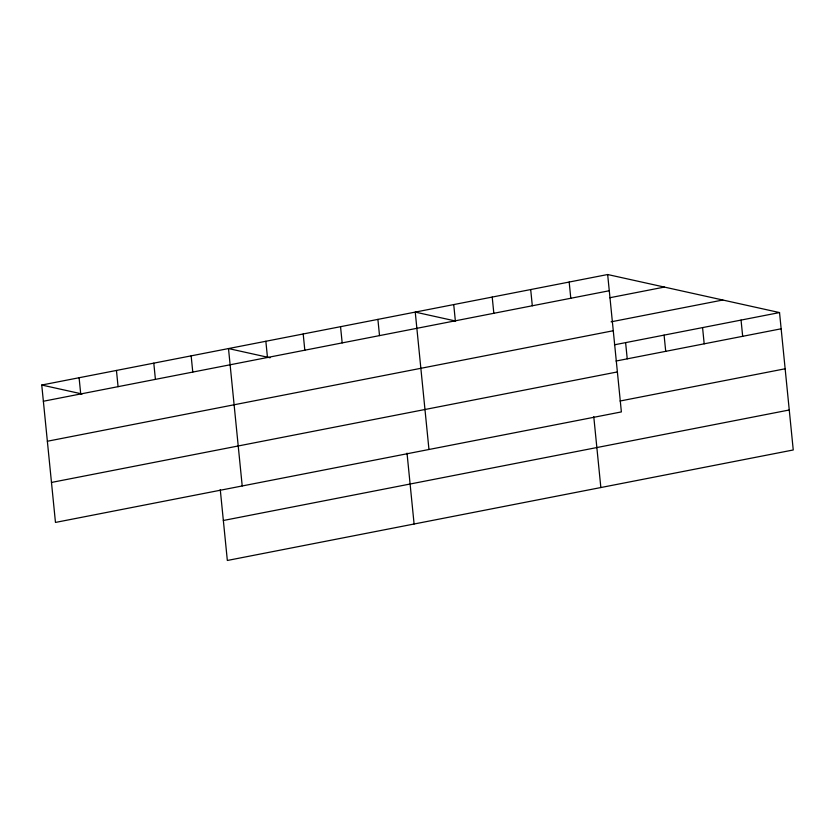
<?xml version="1.0" encoding="UTF-8"?>
<svg xmlns="http://www.w3.org/2000/svg" width="835" height="835" viewBox="0 0 835 835"><rect width="100%" height="100%" fill="white"/><g stroke="black" fill="none" stroke-linecap="round" stroke-linejoin="round"><path stroke-width="1.25" d="M607.661 274.527L621.376 411.916L55.465 522.428L41.75 385.029L607.661 274.527L779.535 312.572L793.25 449.971L227.339 560.473L220.263 489.592M43.368 401.249L609.279 290.747M609.759 297.751L664.378 287.083M611.095 321.83L722.818 300.015M47.365 441.245L613.266 330.733M614.435 344.813L779.535 312.572M616.053 361.033L781.153 328.792M51.478 482.442L617.378 371.93M620.05 401.019L785.15 368.778M223.352 520.487L789.263 409.985M455.586 321.026L415.245 312.102L428.96 449.491M270.091 357.777L228.498 348.56L242.213 485.96M41.75 385.029L82.081 393.963M741.052 320.087L742.67 336.307M702.569 327.602L704.187 343.822M664.086 335.117L665.714 351.337M625.613 342.632L627.231 358.852M593.769 416.655L600.845 487.536M569.178 282.042L570.796 298.262M530.695 289.557L532.312 305.777M492.212 297.072L493.829 313.292M453.729 304.587L455.346 320.807M407.021 453.123L414.097 524.004M377.9 319.387L379.518 335.607M340.544 326.683L342.173 342.903M303.199 333.979L304.817 350.199M265.854 341.275L267.471 357.495M191.152 355.856L192.77 372.076M153.797 363.152L155.414 379.372M116.451 370.448L118.069 386.668M79.095 377.744L80.724 393.963"/></g></svg>
